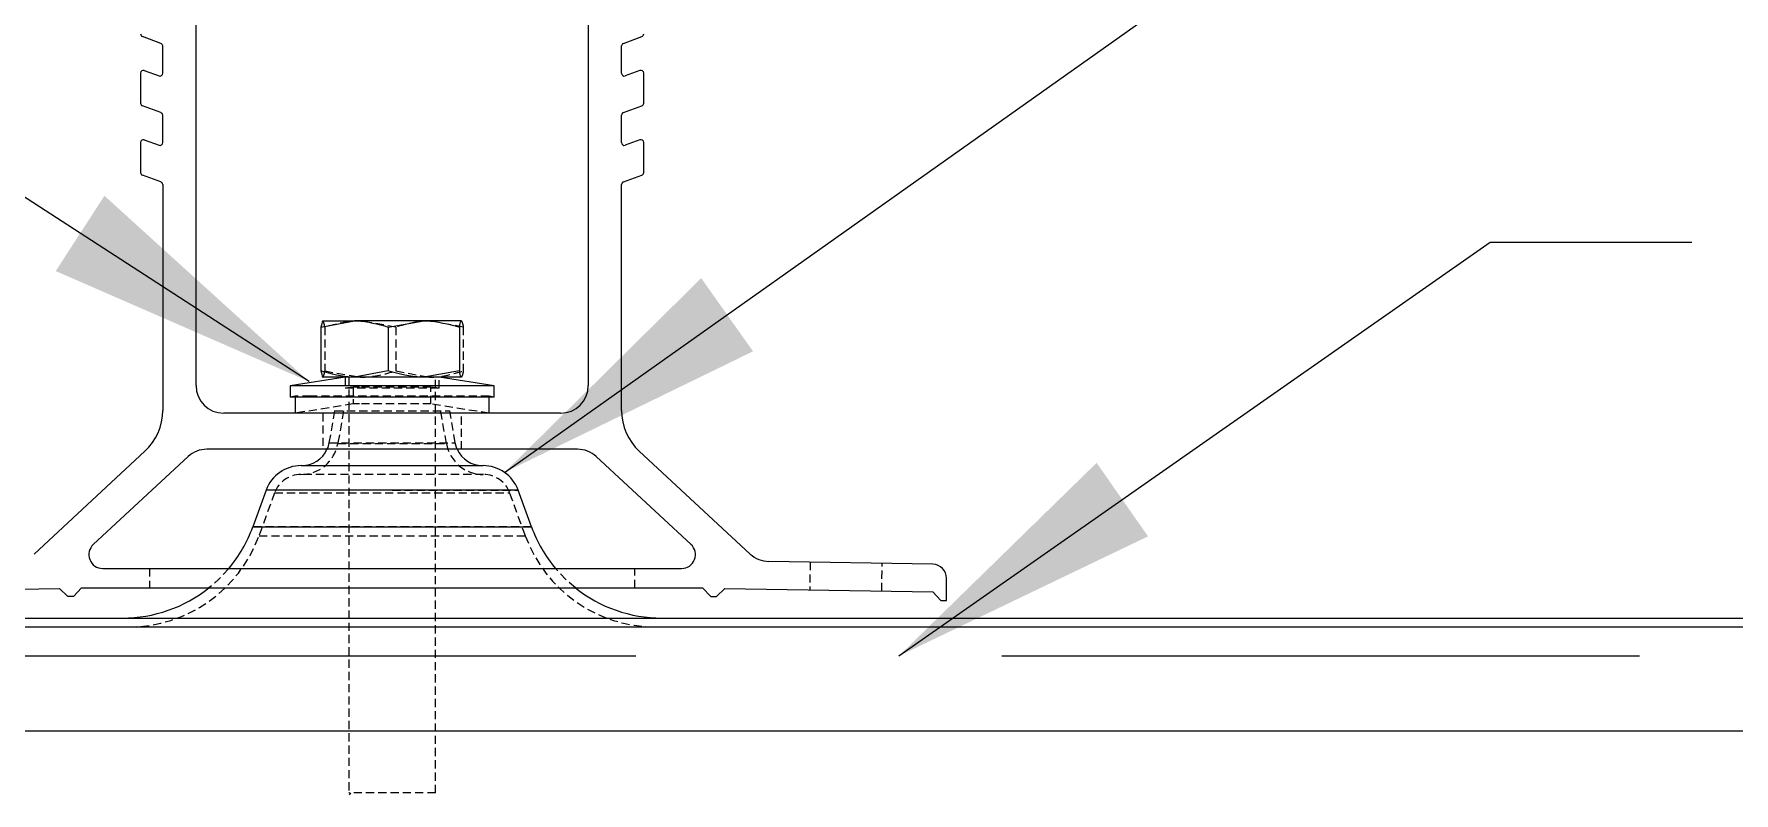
# Model space of a CAD drawing. Header units: feet. Extents: x 873 to 1463, y 2730 to 2935.
# Drawn here: x 1292.3 to 1344.2, y 2805.1 to 2828.3 of the extents above; entities that cross this region are included whole.
import ezdxf

# ---------------------------------------------------------------- set-up
doc = ezdxf.new("R2010")
doc.units = ezdxf.units.FT
doc.header["$MEASUREMENT"] = 0
doc.linetypes.add('HIDDEN', pattern=[0.375, 0.25, -0.125])
doc.styles.add('PAPER SPACE TXT', font='technic_.ttf', dxfattribs={"height": 0.125})
doc.dimstyles.new('PAPER SPACE', dxfattribs={"dimscale": 0, "dimtxt": 0.125, "dimasz": 0.125, "dimexe": 0, "dimexo": 0.020508, "dimgap": 0.041992, "dimtad": 1, "dimdec": 4, "dimzin": 3, "dimdsep": 46, "dimlunit": 4, "dimtxsty": 'PAPER SPACE TXT', "dimcen": 0.125, "dimclrd": 1, "dimclre": 1, "dimclrt": 7, "dimadec": 0, "dimazin": 0, "dimtfac": 1, "dimtdec": 4, "dimtofl": 0, "dimtmove": 2, "dimatfit": 3, "dimfxl": 1, "dimfrac": 2, "dimtolj": 1, "dimtzin": 0, "dimarcsym": 1})

msp = doc.modelspace()

# ---------------------------------------------------------------- hatches: boundary and pattern name
at = {"linetype": 'Continuous'}
h = msp.add_hatch(dxfattribs=at)
h.set_pattern_fill('AR-RROOF', scale=33.869573, style=0)
h.set_pattern_definition([(0, (1231.68, 2702.163), (74.513, 33.8696), [508.044, -67.739, 169.348, -33.87]), (0, (1276.725, 2719.098), (-33.87, 45.047), [101.609, -11.177, 203.217, -25.402]), (0, (1248.613, 2730.952), (176.1218, 22.6926), [270.957, -47.417, 135.478, -33.87])])
h.paths.add_polyline_path([(1265.113, 2810.148), (1265.113, 2806.973), (1341.32, 2806.973), (1341.32, 2810.148)], flags=0)

# ---------------------------------------------------------------- linework, layer by layer
at = {"color": 7, "linetype": 'Continuous', "lineweight": 15}
for p, q in [((1297.226, 2817.523), (1297.226, 2835.906)), ((1309.207, 2835.906), (1309.207, 2817.523)), ((1296.154, 2827.974), (1295.588, 2828.18)), ((1296.21, 2827.059), (1296.21, 2827.895)), ((1310.223, 2827.059), (1310.223, 2827.895)), ((1310.279, 2827.974), (1310.845, 2828.18)), ((1295.532, 2827.064), (1295.532, 2826.143)), ((1295.646, 2827.143), (1296.096, 2826.979)), ((1310.787, 2827.143), (1310.337, 2826.979)), ((1310.901, 2826.143), (1310.901, 2827.064)), ((1296.154, 2825.858), (1295.588, 2826.064)), ((1296.21, 2824.942), (1296.21, 2825.778)), ((1310.223, 2824.942), (1310.223, 2825.778)), ((1310.279, 2825.858), (1310.845, 2826.064)), ((1295.532, 2824.947), (1295.532, 2824.026)), ((1295.646, 2825.026), (1296.096, 2824.863)), ((1310.787, 2825.026), (1310.337, 2824.863)), ((1310.901, 2824.026), (1310.901, 2824.947)), ((1296.154, 2823.741), (1295.588, 2823.947)), ((1296.21, 2823.661), (1296.21, 2816.759)), ((1310.223, 2816.759), (1310.223, 2823.661)), ((1310.279, 2823.741), (1310.845, 2823.947)), ((1301.043, 2819.307), (1302.071, 2819.497)), ((1301.1, 2819.497), (1301.097, 2819.495)), ((1301.102, 2819.497), (1302.071, 2819.497)), ((1304.186, 2819.497), (1302.071, 2819.497)), ((1303.099, 2819.307), (1304.186, 2819.497)), ((1305.331, 2819.497), (1304.186, 2819.497)), ((1305.331, 2819.497), (1305.336, 2819.484)), ((1301.043, 2819.307), (1301.043, 2817.966)), ((1303.099, 2819.307), (1303.099, 2817.966)), ((1305.272, 2819.307), (1305.272, 2817.966)), ((1303.099, 2817.966), (1302.071, 2817.777)), ((1305.272, 2817.966), (1304.186, 2817.777)), ((1301.786, 2817.777), (1300.101, 2817.51)), ((1300.101, 2817.51), (1300.101, 2817.171)), ((1300.596, 2817.51), (1300.101, 2817.51)), ((1306.333, 2817.51), (1300.596, 2817.51)), ((1301.097, 2817.778), (1301.1, 2817.777)), ((1302.071, 2817.777), (1301.102, 2817.777)), ((1304.186, 2817.777), (1302.071, 2817.777)), ((1305.331, 2817.777), (1304.186, 2817.777)), ((1306.333, 2817.51), (1304.648, 2817.777)), ((1305.336, 2817.789), (1305.331, 2817.777)), ((1305.333, 2817.777), (1305.336, 2817.778)), ((1306.333, 2817.171), (1306.333, 2817.51)), ((1300.596, 2817.171), (1300.101, 2817.171)), ((1300.253, 2817.171), (1300.253, 2816.677)), ((1306.333, 2817.171), (1300.596, 2817.171)), ((1306.18, 2816.677), (1306.18, 2817.171)), ((1308.361, 2816.677), (1298.073, 2816.677)), ((1295.667, 2815.517), (1292.278, 2812.376)), ((1296.982, 2815.35), (1294.088, 2812.669)), ((1308.875, 2815.576), (1297.558, 2815.576)), ((1312.345, 2812.669), (1309.451, 2815.35)), ((1314.156, 2812.376), (1310.766, 2815.517)), ((1300.44, 2815.076), (1305.993, 2815.076)), ((1299.366, 2814.324), (1298.959, 2813.205)), ((1307.474, 2813.205), (1307.067, 2814.324)), ((1294.376, 2811.935), (1312.057, 2811.935)), ((1319.735, 2812.063), (1314.716, 2812.151)), ((1286.705, 2811.216), (1293.055, 2811.327)), ((1293.313, 2811.078), (1293.055, 2811.327)), ((1293.732, 2811.339), (1293.482, 2811.081)), ((1293.732, 2811.339), (1293.902, 2811.342)), ((1293.902, 2811.342), (1312.531, 2811.342)), ((1312.531, 2811.342), (1312.701, 2811.339)), ((1312.701, 2811.339), (1312.951, 2811.081)), ((1313.12, 2811.078), (1313.379, 2811.327)), ((1313.379, 2811.327), (1319.728, 2811.216)), ((1319.728, 2811.216), (1319.978, 2810.958)), ((1320.147, 2810.955), (1320.151, 2811.209)), ((1320.151, 2811.209), (1320.151, 2811.64)), ((1293.482, 2811.081), (1293.313, 2811.078)), ((1312.951, 2811.081), (1313.12, 2811.078)), ((1319.978, 2810.958), (1320.147, 2810.955)), ((1194.713, 2810.148), (1411.72, 2810.148)), ((1195.772, 2810.419), (1410.661, 2810.419)), ((1195.772, 2810.148), (1410.661, 2810.148)), ((1194.713, 2806.973), (1411.72, 2806.973))]:
    msp.add_line(p, q, dxfattribs=at)
at = {"color": 7, "linetype": 'HIDDEN', "lineweight": 0}
for p, q in [((1303.334, 2819.307), (1302.248, 2819.497)), ((1305.39, 2819.307), (1304.362, 2819.497)), ((1301.161, 2819.307), (1301.161, 2817.966)), ((1303.334, 2819.307), (1303.334, 2817.966)), ((1305.39, 2819.307), (1305.39, 2817.966)), ((1301.161, 2817.966), (1302.248, 2817.777)), ((1303.334, 2817.966), (1304.362, 2817.777)), ((1301.786, 2817.777), (1301.786, 2817.438)), ((1302.031, 2817.477), (1301.786, 2817.438)), ((1302.013, 2817.438), (1301.786, 2817.438)), ((1301.891, 2817.777), (1301.891, 2805.076)), ((1304.648, 2817.438), (1302.013, 2817.438)), ((1302.22, 2817.477), (1302.031, 2817.477)), ((1302.031, 2817.477), (1302.031, 2816.958)), ((1304.402, 2817.477), (1302.22, 2817.477)), ((1304.648, 2817.438), (1304.402, 2817.477)), ((1304.402, 2816.958), (1304.402, 2817.477)), ((1304.542, 2805.076), (1304.542, 2817.777)), ((1304.648, 2817.438), (1304.648, 2817.777)), ((1300.253, 2817.195), (1300.101, 2817.171)), ((1300.724, 2817.195), (1300.253, 2817.195)), ((1300.253, 2817.195), (1300.253, 2817.171)), ((1302.031, 2816.958), (1300.253, 2816.677)), ((1306.18, 2817.195), (1300.724, 2817.195)), ((1302.22, 2816.958), (1302.031, 2816.958)), ((1304.402, 2816.958), (1302.22, 2816.958)), ((1306.18, 2816.677), (1304.402, 2816.958)), ((1306.333, 2817.171), (1306.18, 2817.195)), ((1306.18, 2817.171), (1306.18, 2817.195)), ((1301.1, 2816.677), (1301.1, 2815.576)), ((1301.46, 2816.753), (1301.287, 2815.776)), ((1301.46, 2816.753), (1304.974, 2816.753)), ((1301.735, 2816.753), (1301.558, 2815.75)), ((1304.875, 2815.75), (1304.698, 2816.753)), ((1305.146, 2815.776), (1304.974, 2816.753)), ((1305.333, 2815.576), (1305.333, 2816.677)), ((1301.291, 2815.776), (1305.142, 2815.776)), ((1301.562, 2815.75), (1304.871, 2815.75)), ((1306.011, 2814.805), (1300.423, 2814.805)), ((1303.217, 2814.324), (1307.067, 2814.324)), ((1299.627, 2814.248), (1299.149, 2812.934)), ((1299.627, 2814.248), (1306.803, 2814.248)), ((1307.285, 2812.934), (1306.806, 2814.248)), ((1307.474, 2813.205), (1298.959, 2813.205)), ((1299.152, 2812.934), (1307.281, 2812.934)), ((1295.808, 2811.935), (1295.808, 2811.342)), ((1310.626, 2811.342), (1310.626, 2811.935)), ((1315.986, 2812.129), (1315.971, 2811.282)), ((1318.172, 2811.244), (1318.187, 2812.09)), ((1304.542, 2805.076), (1301.891, 2805.076)), ((1301.949, 2805.081), (1301.899, 2805.021))]:
    msp.add_line(p, q, dxfattribs=at)
at = {"color": 8, "linetype": 'Continuous', "lineweight": 15}
for p, q in [((1307.067, 2814.324), (1299.366, 2814.324)), ((1298.959, 2813.205), (1303.217, 2813.205)), ((1303.217, 2813.205), (1307.474, 2813.205))]:
    msp.add_line(p, q, dxfattribs=at)
at = {"color": 7, "linetype": 'HIDDEN', "lineweight": 0, "flags": 128}
for points in [[(1301.287, 2815.776), (1301.249, 2815.633), (1301.226, 2815.576)], [(1305.207, 2815.576), (1305.184, 2815.633), (1305.146, 2815.776)], [(1298.227, 2811.935), (1297.908, 2811.594), (1297.62, 2811.342)], [(1308.814, 2811.342), (1308.525, 2811.594), (1308.207, 2811.935)]]:
    msp.add_lwpolyline(points, dxfattribs=at)
at = {"color": 7, "linetype": 'Continuous', "lineweight": 15}
for centre, radius, start, end in [((1295.617, 2828.26), 0.0847, 180, 250), ((1296.125, 2827.895), 0.0847, 0, 70), ((1310.308, 2827.895), 0.0847, 110, 180), ((1310.816, 2828.26), 0.0847, 290, 0), ((1295.617, 2827.064), 0.0847, 70, 180), ((1296.125, 2827.059), 0.0847, 250, 0), ((1310.308, 2827.059), 0.0847, 180, 290), ((1310.816, 2827.064), 0.0847, 0, 110), ((1295.617, 2826.143), 0.0847, 180, 250), ((1296.125, 2825.778), 0.0847, 0, 70), ((1310.308, 2825.778), 0.0847, 110, 180), ((1310.816, 2826.143), 0.0847, 290, 0), ((1295.617, 2824.947), 0.0847, 70, 180), ((1296.125, 2824.942), 0.0847, 250, 0), ((1310.308, 2824.942), 0.0847, 180, 290), ((1310.816, 2824.947), 0.0847, 0, 110), ((1295.617, 2824.026), 0.0847, 180, 250), ((1296.125, 2823.661), 0.0847, 0, 70), ((1310.308, 2823.661), 0.0847, 110, 180), ((1310.816, 2824.026), 0.0847, 290, 0), ((1298.073, 2817.523), 0.847, 180, 270), ((1308.361, 2817.523), 0.847, 270, 0), ((1294.516, 2816.759), 1.693, 312.8168, 0), ((1311.917, 2816.759), 1.693, 180, 227.1832), ((1297.558, 2814.729), 0.847, 90, 132.8168), ((1300.454, 2815.923), 0.847, 270, 335.8143), ((1305.98, 2815.923), 0.847, 204.1857, 270), ((1308.875, 2814.729), 0.847, 47.1832, 90), ((1300.44, 2813.933), 1.143, 90, 160), ((1305.993, 2813.933), 1.143, 20, 90), ((1294.98, 2814.653), 4.234, 320.0634, 340), ((1311.453, 2814.653), 4.234, 200, 219.9366), ((1294.376, 2812.358), 0.423, 132.8168, 270), ((1312.057, 2812.358), 0.423, 270, 47.1832), ((1314.731, 2812.997), 0.847, 227.1832, 269), ((1319.728, 2811.64), 0.423, 0, 89), ((1294.98, 2814.653), 4.234, 270, 308.5616), ((1311.453, 2814.653), 4.234, 231.4384, 270)]:
    msp.add_arc(centre, radius, start, end, dxfattribs=at)
at = {"color": 7, "linetype": 'HIDDEN', "lineweight": 0}
for centre, radius, start, end in [((1300.432, 2815.948), 1.143, 270, 350), ((1306.001, 2815.948), 1.143, 190, 270), ((1300.423, 2813.958), 0.847, 90, 160), ((1306.011, 2813.958), 0.847, 20, 90), ((1295.17, 2814.382), 4.234, 270, 340), ((1311.263, 2814.382), 4.234, 200, 270)]:
    msp.add_arc(centre, radius, start, end, dxfattribs=at)
at = {"color": 7, "linetype": 'Continuous', "lineweight": 15}
for points, knots in [([(1301.102, 2819.497), (1301.098, 2819.495), (1301.078, 2819.486), (1301.059, 2819.386), (1301.043, 2819.307)], [0, 0, 0, 0, 0.2218688, 1, 1, 1, 1]), ([(1302.071, 2819.497), (1302.096, 2819.496), (1302.443, 2819.494), (1302.783, 2819.397), (1303.099, 2819.307)], [0, 0, 0, 0, 0.070214, 1, 1, 1, 1]), ([(1304.186, 2819.497), (1304.211, 2819.496), (1304.578, 2819.494), (1304.938, 2819.397), (1305.272, 2819.307)], [0, 0, 0, 0, 0.070214, 1, 1, 1, 1]), ([(1305.272, 2819.307), (1305.287, 2819.386), (1305.307, 2819.486), (1305.327, 2819.495), (1305.331, 2819.497)], [0, 0, 0, 0, 0.778131, 1, 1, 1, 1]), ([(1302.071, 2817.777), (1302.047, 2817.777), (1301.7, 2817.779), (1301.36, 2817.876), (1301.043, 2817.966)], [0, 0, 0, 0, 0.0702142, 1, 1, 1, 1]), ([(1301.043, 2817.966), (1301.059, 2817.888), (1301.078, 2817.787), (1301.098, 2817.779), (1301.102, 2817.777)], [0, 0, 0, 0, 0.7781312, 1, 1, 1, 1]), ([(1304.186, 2817.777), (1304.16, 2817.777), (1303.793, 2817.779), (1303.433, 2817.876), (1303.099, 2817.966)], [0, 0, 0, 0, 0.070214, 1, 1, 1, 1]), ([(1305.331, 2817.777), (1305.327, 2817.779), (1305.307, 2817.787), (1305.287, 2817.888), (1305.272, 2817.966)], [0, 0, 0, 0, 0.221869, 1, 1, 1, 1])]:
    msp.add_open_spline(points, degree=3, knots=knots, dxfattribs=at)
at = {"color": 7, "linetype": 'HIDDEN', "lineweight": 0}
for points, knots in [([(1301.161, 2819.307), (1301.157, 2819.33), (1301.138, 2819.441), (1301.118, 2819.472), (1301.102, 2819.497)], [0, 0, 0, 0, 0.198275, 1, 1, 1, 1]), ([(1302.248, 2819.497), (1302.222, 2819.496), (1301.855, 2819.494), (1301.495, 2819.397), (1301.161, 2819.307)], [0, 0, 0, 0, 0.070214, 1, 1, 1, 1]), ([(1304.362, 2819.497), (1304.338, 2819.496), (1303.991, 2819.494), (1303.65, 2819.397), (1303.334, 2819.307)], [0, 0, 0, 0, 0.070214, 1, 1, 1, 1]), ([(1305.336, 2819.484), (1305.35, 2819.461), (1305.368, 2819.433), (1305.386, 2819.33), (1305.39, 2819.307)], [0, 0, 0, 0, 0.7840708, 1, 1, 1, 1]), ([(1301.102, 2817.777), (1301.118, 2817.801), (1301.138, 2817.832), (1301.157, 2817.944), (1301.161, 2817.966)], [0, 0, 0, 0, 0.801725, 1, 1, 1, 1]), ([(1302.248, 2817.777), (1302.273, 2817.777), (1302.64, 2817.779), (1303, 2817.876), (1303.334, 2817.966)], [0, 0, 0, 0, 0.070214, 1, 1, 1, 1]), ([(1304.362, 2817.777), (1304.386, 2817.777), (1304.733, 2817.779), (1305.074, 2817.876), (1305.39, 2817.966)], [0, 0, 0, 0, 0.0702138, 1, 1, 1, 1]), ([(1305.39, 2817.966), (1305.386, 2817.943), (1305.368, 2817.84), (1305.35, 2817.812), (1305.336, 2817.789)], [0, 0, 0, 0, 0.215873, 1, 1, 1, 1])]:
    msp.add_open_spline(points, degree=3, knots=knots, dxfattribs=at)

# ---------------------------------------------------------------- leaders
for points in [[(1300.681, 2817.643), (1271.215, 2836.705), (1265.507, 2836.705)], [(1306.649, 2814.869), (1336.756, 2836.193), (1342.916, 2836.193)], [(1318.693, 2809.261), (1336.756, 2821.899), (1342.916, 2821.899)]]:
    msp.add_leader(points, dimstyle='PAPER SPACE', override={"dimscale": 66.653699, "dimtad": 0})

doc.saveas('drawing.dxf')
